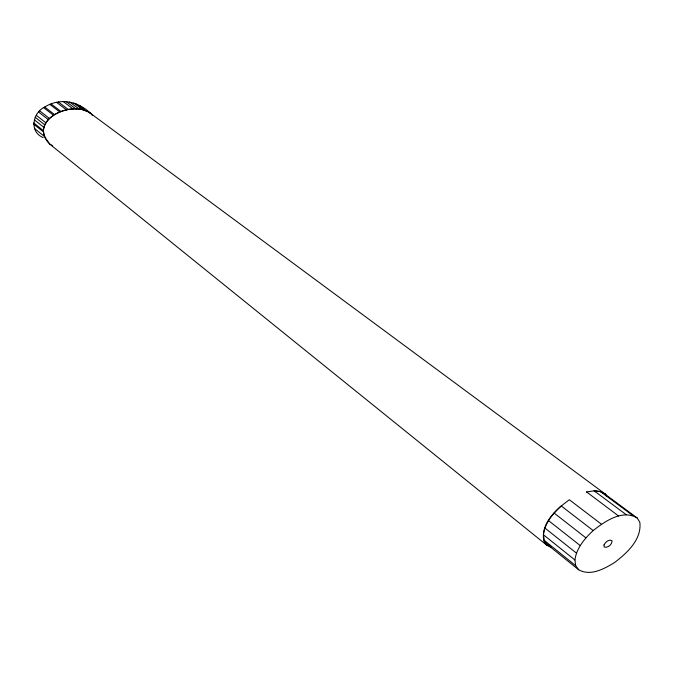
<?xml version="1.0" encoding="UTF-8"?>
<svg xmlns="http://www.w3.org/2000/svg" width="674" height="674" viewBox="0 0 674 674"><rect width="100%" height="100%" fill="white"/><g stroke="black" fill="none" stroke-linecap="round" stroke-linejoin="round"><path stroke-width="1.01" d="M43.187 137.563C28.957 131.927 32.655 112.6 44.72 107.014C60.643 97.056 80.088 101.479 92.372 115.338M543.463 534.785C544.769 523.066 552.832 513.605 561.198 505.913L593.171 530.556C604.873 521.381 622.321 509.123 637.208 517.977L639.828 522.266C641.934 539.402 627.115 552.958 614.696 562.428C604.409 568.789 590.567 576.481 578.696 569.8L547.473 544.626L544.365 540.464L543.463 534.785L574.914 559.993L575.689 565.68L578.696 569.8M574.914 559.993C576.489 548.08 584.695 538.492 593.171 530.556M601.444 524.204L569.378 499.771C556.379 509.081 540.329 523.445 543.851 541.146L547.002 545.376L551.29 547.389M618.589 516.014L586.574 491.936M586.447 491.978L594.367 490.782L600.854 491.599L605.623 494.312L606.726 496.056M637.208 517.977L605.227 494.312L600.526 491.649L594.123 490.841L626.247 514.709M547.473 544.626L550.001 545.822M90.341 113.443C72.211 99.011 27.634 120.486 49.278 143.731L547.002 545.376M49.278 143.731L52.614 145.71M605.623 494.312L92.498 114.807C75.876 98.227 27.398 119.121 48.89 142.627M600.526 491.649L632.591 515.391M75.446 103.543L85.455 110.966M73.786 103.004L83.787 110.426M69.683 102.018L79.667 109.449M66.237 101.664L76.204 109.104M63.263 101.58L73.213 109.028M58.419 102.027L68.344 109.5M56.498 102.338L66.406 109.82M51.064 103.922L60.938 111.437M49.809 104.377L59.666 111.901M44.72 107.014L54.543 114.58M43.667 107.663L53.482 115.237M39.758 110.932L49.531 118.548M554.053 513.007L585.908 537.852M38.62 112.053L48.385 119.677M36.295 115.288L46.034 122.946M548.476 520.555L580.196 545.561M35.166 117.268L44.888 124.951M34.332 119.778L44.037 127.479M544.862 527.995L576.447 553.127M33.7 122.904L43.397 130.638M33.734 124.168L43.422 131.91M34.433 128.431L44.113 136.199M544.365 540.464L575.689 565.68M80.307 106.02L84.368 109.786M605.227 494.312L606.314 496.039M604.022 544.878L604.207 547.027C607.636 548.316 612.102 544.55 612.068 541.02L611.731 540.472C608.647 539.166 605.328 542.25 604.022 544.878"/></g></svg>
